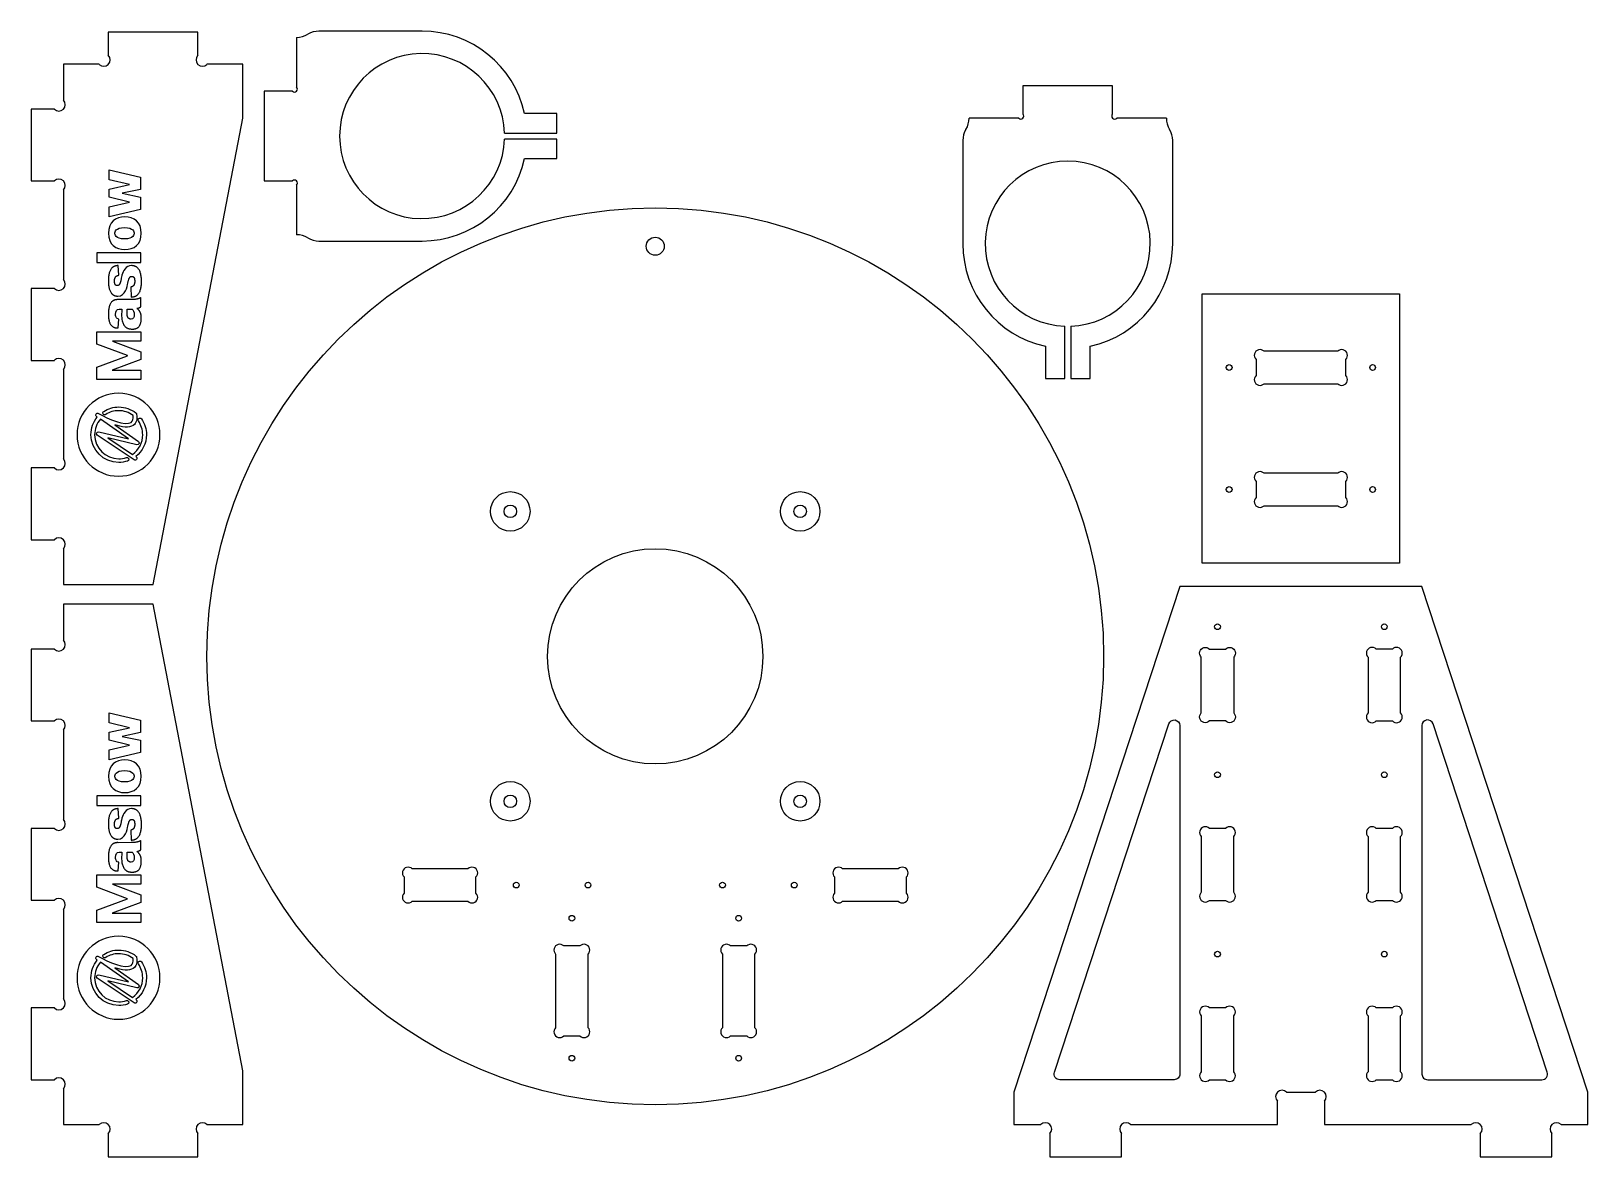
# Model space of a CAD drawing. Header units: millimetres. Extents: x -349 to 519, y -279 to 349.
import ezdxf

# ---------------------------------------------------------------- set-up
doc = ezdxf.new("R2010")
doc.units = ezdxf.units.MM
doc.header["$MEASUREMENT"] = 0
for name, color, linetype in [('3.175mm 2FL Upcut', 2, 'Continuous'), ('3.175mm Pilot Holes', 4, 'Continuous'), ('6.35mm 1FL Upcut', 7, 'Continuous'), ('Engrave', 3, 'Continuous'), ('Through Holes', 6, 'Continuous')]:
    doc.layers.add(name, color=color, linetype=linetype)

msp = doc.modelspace()

# ---------------------------------------------------------------- linework, layer by layer
at = {"layer": '3.175mm 2FL Upcut'}
for p, q in [((-130.55, 348.55), (-188.07, 348.55)), ((-200.55, 345.05), (-200.55, 317.35)), ((-202.85, 315.05), (-218.55, 315.05)), ((-218.55, 315.05), (-218.55, 265.05)), ((254.45, 318.05), (204.45, 318.05)), ((204.45, 318.05), (204.45, 302.35)), ((254.45, 302.35), (254.45, 318.05)), ((-55.4, 302.55), (-73.4, 302.55)), ((-55.4, 291.68), (-55.4, 302.55)), ((202.15, 300.05), (174.45, 300.05)), ((284.45, 300.05), (256.75, 300.05)), ((-84.58, 291.68), (-55.4, 291.68)), ((-55.4, 288.42), (-84.58, 288.42)), ((-55.4, 277.55), (-55.4, 288.42)), ((170.95, 287.57), (170.95, 230.05)), ((287.95, 230.05), (287.95, 287.57)), ((-73.4, 277.55), (-55.4, 277.55)), ((-218.55, 265.05), (-202.85, 265.05)), ((-200.55, 262.75), (-200.55, 235.05)), ((-188.07, 231.55), (-130.55, 231.55)), ((227.82, 154.9), (227.82, 184.08)), ((231.08, 184.08), (231.08, 154.9)), ((216.95, 172.9), (216.95, 154.9)), ((241.95, 154.9), (241.95, 172.9)), ((216.95, 154.9), (227.82, 154.9)), ((231.08, 154.9), (241.95, 154.9))]:
    msp.add_line(p, q, dxfattribs=at)
for centre, radius, start, end in [((-188.07, 336.55), 12, 90, 121.33221), ((-130.55, 290.05), 58.5, 12.33782, 90), ((-200.55, 357.05), 12, 270, 301.33221), ((-130.55, 290.05), 46, 2.02633, 357.97367), ((-201.7, 316.2), 1.63, -135, 45), ((162.45, 300.05), 12, -31.33221, 0), ((203.3, 301.2), 1.63, -135, 45), ((255.6, 301.2), 1.63, 135, 315), ((296.45, 300.05), 12, 180, 211.33221), ((182.95, 287.57), 12, 148.66779, 180), ((275.95, 287.57), 12, 0, 31.33221), ((-130.55, 290.05), 58.5, 270, 347.66218), ((229.45, 230.05), 46, -87.97367, 267.97367), ((-201.7, 263.9), 1.63, -45, 135), ((-200.55, 223.05), 12, 58.66779, 90), ((-188.07, 243.55), 12, 238.66779, 270), ((229.45, 230.05), 58.5, 180, 257.66218), ((229.45, 230.05), 58.5, 282.33782, 360)]:
    msp.add_arc(centre, radius, start, end, dxfattribs=at)
at = {"layer": '3.175mm Pilot Holes'}
for centre in [(319.45, 161.05), (399.45, 161.05), (319.45, 93.05), (399.45, 93.05), (312.95, 16.55), (405.95, 16.55), (312.95, -65.95), (405.95, -65.95), (-78.05, -127.45), (-38.05, -127.45), (36.95, -127.45), (76.95, -127.45), (-47.05, -145.95), (45.95, -145.95), (312.95, -165.95), (405.95, -165.95), (-47.05, -223.95), (45.95, -223.95)]:
    msp.add_circle(centre, 1.59, dxfattribs=at)
at = {"layer": '6.35mm 1FL Upcut'}
for p, q in [((-255.55, 348.05), (-305.55, 348.05)), ((-305.55, 348.05), (-305.55, 335.08)), ((-255.55, 335.08), (-255.55, 348.05)), ((-310.58, 330.05), (-330.55, 330.05)), ((-330.55, 330.05), (-330.55, 310.08)), ((-230.55, 330.05), (-250.52, 330.05)), ((-230.55, 300.05), (-230.55, 330.05)), ((-335.58, 305.05), (-348.55, 305.05)), ((-348.55, 305.05), (-348.55, 265.05)), ((-280.55, 40.05), (-230.55, 300.05)), ((-348.55, 265.05), (-335.58, 265.05)), ((-330.55, 260.02), (-330.55, 210.08)), ((-335.58, 205.05), (-348.55, 205.05)), ((-348.55, 205.05), (-348.55, 165.05)), ((-348.55, 165.05), (-335.58, 165.05)), ((334.41, 165.57), (334.41, 156.53)), ((379.97, 170.09), (338.93, 170.09)), ((384.49, 156.53), (384.49, 165.57)), ((-330.55, 160.02), (-330.55, 110.08)), ((338.93, 152.01), (379.97, 152.01)), ((-335.58, 105.05), (-348.55, 105.05)), ((-348.55, 105.05), (-348.55, 65.05)), ((334.41, 97.57), (334.41, 88.53)), ((379.97, 102.09), (338.93, 102.09)), ((384.49, 88.53), (384.49, 97.57)), ((338.93, 84.01), (379.97, 84.01)), ((-348.55, 65.05), (-335.58, 65.05)), ((-330.55, 60.02), (-330.55, 40.05)), ((-330.55, 40.05), (-280.55, 40.05)), ((291.95, 39.05), (199.45, -242.95)), ((426.95, 39.05), (291.95, 39.05)), ((519.45, -242.95), (426.95, 39.05)), ((-280.55, 29.05), (-330.55, 29.05)), ((-330.55, 29.05), (-330.55, 9.08)), ((-230.55, -230.95), (-280.55, 29.05)), ((-335.58, 4.05), (-348.55, 4.05)), ((-348.55, 4.05), (-348.55, -35.95)), ((-348.55, -35.95), (-335.58, -35.95)), ((-330.55, -40.98), (-330.55, -90.92)), ((-335.58, -95.95), (-348.55, -95.95)), ((-348.55, -95.95), (-348.55, -135.95)), ((-348.55, -135.95), (-335.58, -135.95)), ((-330.55, -140.98), (-330.55, -190.92)), ((-335.58, -195.95), (-348.55, -195.95)), ((-348.55, -195.95), (-348.55, -235.95)), ((-230.55, -260.95), (-230.55, -230.95)), ((-348.55, -235.95), (-335.58, -235.95)), ((-330.55, -240.98), (-330.55, -260.95)), ((199.45, -242.95), (199.45, -260.95)), ((351.44, -242.87), (367.5, -242.87)), ((519.45, -260.95), (519.45, -242.95)), ((346.41, -260.95), (346.41, -247.9)), ((372.53, -247.9), (372.53, -260.95)), ((-330.55, -260.95), (-310.58, -260.95)), ((-305.55, -265.98), (-305.55, -278.95)), ((-255.55, -278.95), (-255.55, -265.98)), ((-250.52, -260.95), (-230.55, -260.95)), ((199.45, -260.95), (214.42, -260.95)), ((219.45, -265.98), (219.45, -278.95)), ((259.45, -278.95), (259.45, -265.98)), ((264.48, -260.95), (346.41, -260.95)), ((372.53, -260.95), (454.42, -260.95)), ((459.45, -265.98), (459.45, -278.95)), ((499.45, -278.95), (499.45, -265.98)), ((504.48, -260.95), (519.45, -260.95)), ((-305.55, -278.95), (-255.55, -278.95)), ((219.45, -278.95), (259.45, -278.95)), ((459.45, -278.95), (499.45, -278.95))]:
    msp.add_line(p, q, dxfattribs=at)
msp.add_lwpolyline([(414.45, 202.05), (414.45, 52.05), (304.45, 52.05), (304.45, 202.05)], close=True, dxfattribs=at)
for points in [[(317.47, 4.09, -1.006104), (321.99, -0.43), (321.99, -31.47, -1.006104), (317.47, -35.99), (308.43, -35.99, -1.006104), (303.91, -31.47), (303.91, -0.43, -1.006104), (308.43, 4.09)], [(414.99, -31.47), (414.99, -0.43, 1.006104), (410.47, 4.09), (401.43, 4.09, 1.006104), (396.91, -0.43), (396.91, -31.47, 1.006104), (401.43, -35.99), (410.47, -35.99, 1.006104)], [(291.95, -232.78, -0.414214), (288.78, -235.95), (225.07, -235.95, -0.510406), (222.06, -231.79), (285.76, -37.58, -0.852872), (291.95, -38.57)], [(496.84, -231.79), (433.14, -37.58, 0.852872), (426.95, -38.57), (426.95, -232.78, 0.414214), (430.13, -235.95), (493.83, -235.95, 0.510406)], [(303.91, -100.43), (303.91, -131.47, 1.006104), (308.43, -135.99), (317.47, -135.99, 1.006104), (321.99, -131.47), (321.99, -100.43, 1.006104), (317.47, -95.91), (308.43, -95.91, 1.006104)], [(414.99, -131.47), (414.99, -100.43, 1.006104), (410.47, -95.91), (401.43, -95.91, 1.006104), (396.91, -100.43), (396.91, -131.47, 1.006104), (401.43, -135.99), (410.47, -135.99, 1.006104)], [(-136.07, -136.49), (-105.03, -136.49, 1.006104), (-100.51, -131.97), (-100.51, -122.93, 1.006104), (-105.03, -118.41), (-136.07, -118.41, 1.006104), (-140.59, -122.93), (-140.59, -131.97, 1.006104)], [(99.41, -122.93), (99.41, -131.97, 1.006104), (103.93, -136.49), (134.97, -136.49, 1.006104), (139.49, -131.97), (139.49, -122.93, 1.006104), (134.97, -118.41), (103.93, -118.41, 1.006104)], [(-38.01, -206.97), (-38.01, -165.93, 1.006104), (-42.53, -161.41), (-51.57, -161.41, 1.006104), (-56.09, -165.93), (-56.09, -206.97, 1.006104), (-51.57, -211.49), (-42.53, -211.49, 1.006104)], [(36.91, -165.93), (36.91, -206.97, 1.006104), (41.43, -211.49), (50.47, -211.49, 1.006104), (54.99, -206.97), (54.99, -165.93, 1.006104), (50.47, -161.41), (41.43, -161.41, 1.006104)], [(303.91, -200.43), (303.91, -231.47, 1.006104), (308.43, -235.99), (317.47, -235.99, 1.006104), (321.99, -231.47), (321.99, -200.43, 1.006104), (317.47, -195.91), (308.43, -195.91, 1.006104)], [(401.43, -235.99), (410.47, -235.99, 1.006104), (414.99, -231.47), (414.99, -200.43, 1.006104), (410.47, -195.91), (401.43, -195.91, 1.006104), (396.91, -200.43), (396.91, -231.47, 1.006104)]]:
    msp.add_lwpolyline(points, format="xyb", close=True, dxfattribs=at)
for centre, radius in [((-0.55, 0.05), 250), ((-81.37, 80.87), 11), ((80.27, 80.87), 11), ((-0.55, 0.05), 60), ((-81.37, -80.77), 11), ((80.27, -80.77), 11)]:
    msp.add_circle(centre, radius, dxfattribs=at)
for centre, radius, start, end in [((-308.06, 332.56), 3.56, -135, 45), ((-253.04, 332.56), 3.56, 135, 315), ((-333.06, 307.56), 3.56, -135, 45), ((-333.06, 262.54), 3.56, -45, 135), ((-333.06, 207.56), 3.56, -135, 45), ((-333.06, 162.54), 3.56, -45, 135), ((336.66, 167.84), 3.19, 44.65131, 225.34869), ((382.24, 167.84), 3.19, 314.65131, 135.34869), ((336.66, 154.26), 3.19, 134.65131, 315.34869), ((382.24, 154.26), 3.19, 224.65131, 45.34869), ((-333.06, 107.56), 3.56, -135, 45), ((336.66, 99.84), 3.19, 44.65131, 225.34869), ((382.24, 99.84), 3.19, 314.65131, 135.34869), ((336.66, 86.26), 3.19, 134.65131, 315.34869), ((382.24, 86.26), 3.19, 224.65131, 45.34869), ((-333.06, 62.54), 3.56, -45, 135), ((-333.06, 6.56), 3.56, -135, 45), ((-333.06, -38.46), 3.56, -45, 135), ((-333.06, -93.44), 3.56, -135, 45), ((-333.06, -138.46), 3.56, -45, 135), ((-333.06, -193.44), 3.56, -135, 45), ((-333.06, -238.46), 3.56, -45, 135), ((348.93, -245.39), 3.56, 45, 225), ((370.01, -245.39), 3.56, -45, 135), ((-308.06, -263.46), 3.56, -45, 135), ((-253.04, -263.46), 3.56, 45, 225), ((216.94, -263.46), 3.56, -45, 135), ((261.96, -263.46), 3.56, 45, 225), ((456.94, -263.46), 3.56, -45, 135), ((501.96, -263.46), 3.56, 45, 225)]:
    msp.add_arc(centre, radius, start, end, dxfattribs=at)
at = {"layer": 'Engrave'}
for p, q in [((-299.72, 212.45), (-300.11, 217.85)), ((-298.44, 210.1), (-298.44, 210.1)), ((-298.34, 210.78), (-298.34, 210.78)), ((-297.92, 212.5), (-297.94, 212.52)), ((-293.02, 205.9), (-292.75, 200.35)), ((-287.46, 194.84), (-287.46, 200)), ((-292.79, 198.89), (-299.99, 198.88)), ((-294.99, 191.25), (-294.99, 193.66)), ((-294.99, 193.66), (-292.23, 193.66)), ((-300.07, 183.11), (-299.68, 188)), ((-311.65, 133.42), (-312.08, 133.72)), ((-294.34, 121.23), (-309.96, 132.23)), ((-291.15, 109.51), (-311.65, 123.3)), ((-310.83, 125.16), (-294.34, 121.23)), ((-289.59, 117.98), (-305.76, 121.83)), ((-305.76, 121.83), (-292.05, 112.61)), ((-301.96, 129.12), (-288.76, 119.83)), ((-290.24, 111.39), (-289.99, 111.23)), ((-299.72, -90.24), (-300.11, -84.85)), ((-298.44, -92.6), (-298.44, -92.6)), ((-298.34, -91.92), (-298.34, -91.92)), ((-297.92, -90.19), (-297.94, -90.18)), ((-292.79, -103.81), (-299.99, -103.82)), ((-293.02, -96.8), (-292.75, -102.35)), ((-287.46, -107.86), (-287.46, -102.69)), ((-294.99, -111.45), (-294.99, -109.04)), ((-294.99, -109.04), (-292.23, -109.04)), ((-300.07, -119.59), (-299.68, -114.7)), ((-311.65, -169.28), (-312.08, -168.97)), ((-294.34, -181.47), (-309.96, -170.47)), ((-301.96, -173.58), (-288.76, -182.87)), ((-291.15, -193.18), (-311.65, -179.4)), ((-310.83, -177.54), (-294.34, -181.47)), ((-289.59, -184.72), (-305.76, -180.87)), ((-305.76, -180.87), (-292.05, -190.09)), ((-290.24, -191.31), (-289.99, -191.47))]:
    msp.add_line(p, q, dxfattribs=at)
for points in [[(-293.76, 262.98), (-305.11, 265.68), (-305.11, 271.33), (-287.48, 267.08), (-287.48, 260.29), (-297.81, 258.15), (-297.81, 258.15), (-287.48, 256), (-287.48, 249.22), (-305.11, 244.96), (-305.11, 250.69), (-293.76, 253.27), (-305.11, 255.97), (-305.11, 260.39)], [(-311.91, 225.04), (-311.91, 219.56), (-287.46, 219.56), (-287.46, 225.04)], [(-294.86, 167.66), (-311.91, 174.06), (-311.91, 175.73), (-311.91, 180.9), (-287.46, 180.9), (-287.46, 175.73), (-303.27, 175.73), (-287.46, 169.77), (-287.46, 165.5), (-287.46, 165.5), (-287.46, 165.47), (-303.28, 159.52), (-287.46, 159.52), (-287.46, 154.35), (-311.91, 154.35), (-311.91, 159.52), (-311.91, 161.19), (-294.86, 167.59)], [(-293.76, -39.72), (-305.11, -37.02), (-305.11, -31.36), (-287.48, -35.62), (-287.48, -42.4), (-297.81, -44.55), (-297.81, -44.55), (-287.48, -46.69), (-287.48, -53.48), (-305.11, -57.73), (-305.11, -52.01), (-293.76, -49.42), (-305.11, -46.72), (-305.11, -42.3)], [(-311.91, -77.66), (-311.91, -83.14), (-287.46, -83.14), (-287.46, -77.66)], [(-294.86, -135.04), (-311.91, -128.64), (-311.91, -126.97), (-311.91, -121.8), (-287.46, -121.8), (-287.46, -126.97), (-303.27, -126.97), (-287.46, -132.93), (-287.46, -137.2), (-287.46, -137.2), (-287.46, -137.23), (-303.28, -143.18), (-287.46, -143.18), (-287.46, -148.35), (-311.91, -148.35), (-311.91, -143.18), (-311.91, -141.51), (-294.86, -135.11)]]:
    msp.add_lwpolyline(points, close=True, dxfattribs=at)
for points, degree in [([(-296.29, 244.98), (-301.34, 244.98), (-305.48, 242.13), (-305.48, 235.88)], 3), ([(-287.11, 235.88), (-287.11, 242.13), (-291.25, 244.98), (-296.29, 244.98)], 3), ([(-305.48, 235.88), (-305.48, 229.62), (-301.29, 226.8), (-296.29, 226.8)], 3), ([(-301.81, 235.89), (-301.82, 236.51), (-301.58, 239.06), (-296.45, 239.06)], 3), ([(-296.45, 232.72), (-301.58, 232.72), (-301.82, 235.26), (-301.81, 235.89)], 3), ([(-296.45, 239.06), (-291.33, 239.06), (-291.08, 236.51), (-291.1, 235.89)], 3), ([(-291.1, 235.89), (-291.08, 235.26), (-291.33, 232.72), (-296.45, 232.72)], 3), ([(-296.29, 226.8), (-291.3, 226.8), (-287.11, 229.62), (-287.11, 235.88)], 3), ([(-300.11, 217.85), (-305.48, 217.84), (-305.48, 209.43)], 2), ([(-292.67, 217.87), (-295.76, 217.87), (-297.24, 214.79), (-297.92, 212.5)], 3), ([(-287.02, 209.01), (-287.02, 217.82), (-292.67, 217.87)], 2), ([(-305.48, 209.43), (-305.48, 200.88), (-300.19, 200.84)], 2), ([(-302.07, 209.34), (-302.07, 212.28), (-299.72, 212.45)], 2), ([(-300.49, 206.78), (-302.08, 206.5), (-302.07, 209.34)], 2), ([(-298.44, 210.1), (-299.07, 206.49), (-300.49, 206.78)], 2), ([(-298.34, 210.77), (-298.41, 210.36), (-298.44, 210.1)], 2), ([(-297.95, 212.42), (-298.14, 211.77), (-298.26, 211.2), (-298.34, 210.78)], 3), ([(-298.34, 210.78), (-298.34, 210.78), (-298.34, 210.78), (-298.34, 210.77)], 3), ([(-297.94, 212.52), (-297.94, 212.48), (-297.94, 212.45), (-297.95, 212.42)], 3), ([(-294.61, 208.13), (-293.89, 212.13), (-292.51, 211.84)], 2), ([(-290.79, 209.11), (-290.79, 206.18), (-293.02, 205.9)], 2), ([(-292.75, 200.35), (-287.02, 200.35), (-287.02, 209.01)], 2), ([(-292.51, 211.84), (-290.79, 212.04), (-290.79, 209.11)], 2), ([(-300.19, 200.84), (-296.16, 200.84), (-294.92, 206.22), (-294.61, 208.12)], 3), ([(-294.61, 208.12), (-294.61, 208.12), (-294.61, 208.12), (-294.61, 208.13)], 3), ([(-287.46, 200), (-288.71, 198.99), (-292.79, 198.89)], 2), ([(-299.99, 198.88), (-305.48, 199.26), (-305.48, 190.6)], 2), ([(-301.53, 190.68), (-301.52, 192.59), (-300.72, 193.45), (-299.49, 193.59)], 3), ([(-299.49, 193.59), (-299.05, 193.64), (-298.53, 193.66), (-297.94, 193.66)], 3), ([(-297.94, 193.66), (-299.07, 182.5), (-292.52, 182.5)], 2), ([(-292.75, 188.03), (-295.22, 188.03), (-294.99, 191.25)], 2), ([(-292.23, 193.66), (-290.91, 192.73), (-290.27, 188.03), (-292.75, 188.03)], 3), ([(-289.56, 193.97), (-288.18, 194.32), (-287.46, 194.84)], 2), ([(-287.11, 188.78), (-287.09, 192.14), (-289.56, 193.97)], 2), ([(-305.48, 190.6), (-305.48, 182.88), (-300.07, 183.11)], 2), ([(-301.48, 190.03), (-301.51, 190.22), (-301.53, 190.43), (-301.53, 190.68)], 3), ([(-299.68, 188), (-300.98, 188.13), (-301.35, 189.4), (-301.48, 190.03)], 3), ([(-292.52, 182.5), (-287.11, 182.14), (-287.11, 188.78)], 2), ([(-299.82, 146.7), (-312.59, 146.7), (-322.94, 136.35), (-322.94, 123.58)], 3), ([(-308.08, 136.59), (-305.59, 138.2), (-302.71, 139.04), (-299.73, 139.04)], 3), ([(-276.7, 123.58), (-276.7, 136.35), (-287.05, 146.7), (-299.82, 146.7)], 3), ([(-299.73, 139.04), (-296.2, 139.04), (-292.88, 137.89), (-290.13, 135.7)], 3), ([(-315.19, 123.58), (-315.19, 127.21), (-313.94, 130.66), (-311.65, 133.42)], 3), ([(-309.96, 132.23), (-312.01, 129.81), (-313.13, 126.78), (-313.13, 123.58)], 3), ([(-312.08, 133.72), (-312.53, 134.04), (-312.66, 134.66), (-312.36, 135.12)], 3), ([(-312.36, 135.12), (-312.06, 135.59), (-311.45, 135.74), (-310.98, 135.46)], 3), ([(-310.98, 135.46), (-305.6, 132.39), (-295.9, 128.32), (-292.76, 130.49)], 3), ([(-308.39, 135.17), (-308.7, 135.65), (-308.56, 136.29), (-308.08, 136.59)], 3), ([(-306.97, 134.86), (-307.45, 134.55), (-308.09, 134.69), (-308.39, 135.17)], 3), ([(-299.73, 136.98), (-302.31, 136.98), (-304.81, 136.24), (-306.97, 134.86)], 3), ([(-291.73, 134.33), (-294.05, 136.06), (-296.81, 136.98), (-299.73, 136.98)], 3), ([(-292.76, 130.49), (-291.84, 131.13), (-291.49, 132.42), (-291.73, 134.33)], 3), ([(-289.75, 135.05), (-289.27, 132.08), (-289.89, 129.97), (-291.59, 128.79)], 3), ([(-290.13, 135.7), (-289.93, 135.54), (-289.79, 135.31), (-289.75, 135.05)], 3), ([(-288.76, 131.27), (-289.09, 131.74), (-288.97, 132.38), (-288.51, 132.71)], 3), ([(-286.33, 123.58), (-286.33, 126.35), (-287.17, 129.01), (-288.76, 131.27)], 3), ([(-288.51, 132.71), (-288.04, 133.04), (-287.4, 132.92), (-287.07, 132.46)], 3), ([(-287.07, 132.46), (-285.24, 129.85), (-284.27, 126.78), (-284.27, 123.58)], 3), ([(-322.94, 123.58), (-322.94, 110.81), (-312.59, 100.46), (-299.82, 100.46)], 3), ([(-299.73, 108.12), (-308.26, 108.12), (-315.19, 115.06), (-315.19, 123.58)], 3), ([(-313.13, 123.58), (-313.13, 116.19), (-307.12, 110.18), (-299.73, 110.18)], 3), ([(-311.65, 123.3), (-312.06, 123.58), (-312.21, 124.11), (-312.01, 124.57)], 3), ([(-312.01, 124.57), (-311.81, 125.03), (-311.32, 125.27), (-310.83, 125.16)], 3), ([(-291.59, 128.79), (-293.95, 127.16), (-298.04, 127.82), (-301.96, 129.12)], 3), ([(-299.82, 100.46), (-287.05, 100.46), (-276.7, 110.81), (-276.7, 123.58)], 3), ([(-292.05, 112.61), (-288.46, 115.12), (-286.33, 119.18), (-286.33, 123.58)], 3), ([(-284.27, 123.58), (-284.27, 118.76), (-286.48, 114.31), (-290.24, 111.39)], 3), ([(-288.41, 118.56), (-288.61, 118.11), (-289.11, 117.86), (-289.59, 117.98)], 3), ([(-288.76, 119.83), (-288.47, 119.63), (-288.32, 119.31), (-288.32, 118.98)], 3), ([(-288.32, 118.98), (-288.32, 118.84), (-288.35, 118.7), (-288.41, 118.56)], 3), ([(-299.73, 110.18), (-298.27, 110.18), (-296.83, 110.42), (-295.46, 110.88)], 3), ([(-294.8, 108.92), (-296.39, 108.39), (-298.05, 108.12), (-299.73, 108.12)], 3), ([(-295.46, 110.88), (-294.92, 111.06), (-294.33, 110.77), (-294.15, 110.23)], 3), ([(-294.1, 109.9), (-294.1, 109.47), (-294.37, 109.07), (-294.8, 108.92)], 3), ([(-294.15, 110.23), (-294.12, 110.12), (-294.1, 110.01), (-294.1, 109.9)], 3), ([(-289.71, 109.79), (-290.03, 109.32), (-290.67, 109.2), (-291.15, 109.51)], 3), ([(-289.99, 111.23), (-289.52, 110.91), (-289.4, 110.27), (-289.71, 109.79)], 3), ([(-296.29, -57.71), (-301.34, -57.71), (-305.48, -60.57), (-305.48, -66.82)], 3), ([(-287.11, -66.82), (-287.11, -60.57), (-291.25, -57.71), (-296.29, -57.71)], 3), ([(-305.48, -66.82), (-305.48, -73.08), (-301.29, -75.9), (-296.29, -75.9)], 3), ([(-301.81, -66.81), (-301.82, -66.19), (-301.58, -63.64), (-296.45, -63.64)], 3), ([(-296.45, -69.98), (-301.58, -69.98), (-301.82, -67.43), (-301.81, -66.81)], 3), ([(-296.45, -63.64), (-291.33, -63.64), (-291.08, -66.19), (-291.1, -66.81)], 3), ([(-291.1, -66.81), (-291.08, -67.43), (-291.33, -69.98), (-296.45, -69.98)], 3), ([(-296.29, -75.9), (-291.3, -75.9), (-287.11, -73.08), (-287.11, -66.82)], 3), ([(-300.11, -84.85), (-305.48, -84.86), (-305.48, -93.27)], 2), ([(-292.67, -84.83), (-295.76, -84.83), (-297.24, -87.91), (-297.92, -90.19)], 3), ([(-287.02, -93.69), (-287.02, -84.88), (-292.67, -84.83)], 2), ([(-305.48, -93.27), (-305.48, -101.82), (-300.19, -101.86)], 2), ([(-302.07, -93.36), (-302.07, -90.42), (-299.72, -90.24)], 2), ([(-300.49, -95.92), (-302.08, -96.2), (-302.07, -93.36)], 2), ([(-298.44, -92.6), (-299.07, -96.21), (-300.49, -95.92)], 2), ([(-300.19, -101.86), (-296.16, -101.86), (-294.92, -96.48), (-294.61, -94.58)], 3), ([(-298.34, -91.92), (-298.41, -92.34), (-298.44, -92.6)], 2), ([(-297.95, -90.28), (-298.14, -90.93), (-298.26, -91.5), (-298.34, -91.92)], 3), ([(-298.34, -91.92), (-298.34, -91.92), (-298.34, -91.92), (-298.34, -91.92)], 3), ([(-297.94, -90.18), (-297.94, -90.22), (-297.94, -90.25), (-297.95, -90.28)], 3), ([(-294.61, -94.57), (-293.89, -90.57), (-292.51, -90.86)], 2), ([(-294.61, -94.58), (-294.61, -94.58), (-294.61, -94.57), (-294.61, -94.57)], 3), ([(-290.79, -93.59), (-290.79, -96.52), (-293.02, -96.8)], 2), ([(-292.75, -102.35), (-287.02, -102.35), (-287.02, -93.69)], 2), ([(-292.51, -90.86), (-290.79, -90.66), (-290.79, -93.59)], 2), ([(-299.99, -103.82), (-305.48, -103.43), (-305.48, -112.1)], 2), ([(-287.46, -102.69), (-288.71, -103.71), (-292.79, -103.81)], 2), ([(-305.48, -112.1), (-305.48, -119.82), (-300.07, -119.59)], 2), ([(-301.53, -112.02), (-301.52, -110.1), (-300.72, -109.25), (-299.49, -109.11)], 3), ([(-301.48, -112.67), (-301.51, -112.48), (-301.53, -112.26), (-301.53, -112.02)], 3), ([(-299.68, -114.7), (-300.98, -114.57), (-301.35, -113.3), (-301.48, -112.67)], 3), ([(-299.49, -109.11), (-299.05, -109.06), (-298.53, -109.04), (-297.94, -109.04)], 3), ([(-297.94, -109.04), (-299.07, -120.2), (-292.52, -120.2)], 2), ([(-292.75, -114.67), (-295.22, -114.67), (-294.99, -111.45)], 2), ([(-292.23, -109.04), (-290.91, -109.96), (-290.27, -114.67), (-292.75, -114.67)], 3), ([(-289.56, -108.73), (-288.18, -108.38), (-287.46, -107.86)], 2), ([(-287.11, -113.92), (-287.09, -110.56), (-289.56, -108.73)], 2), ([(-292.52, -120.2), (-287.11, -120.56), (-287.11, -113.92)], 2), ([(-299.82, -156), (-312.59, -156), (-322.94, -166.35), (-322.94, -179.12)], 3), ([(-276.7, -179.12), (-276.7, -166.35), (-287.05, -156), (-299.82, -156)], 3), ([(-308.08, -166.1), (-305.59, -164.5), (-302.71, -163.66), (-299.73, -163.66)], 3), ([(-299.73, -163.66), (-296.2, -163.66), (-292.88, -164.81), (-290.13, -167)], 3), ([(-315.19, -179.12), (-315.19, -175.49), (-313.94, -172.04), (-311.65, -169.28)], 3), ([(-309.96, -170.47), (-312.01, -172.89), (-313.13, -175.92), (-313.13, -179.12)], 3), ([(-312.08, -168.97), (-312.53, -168.66), (-312.66, -168.04), (-312.36, -167.58)], 3), ([(-312.36, -167.58), (-312.06, -167.11), (-311.45, -166.96), (-310.98, -167.23)], 3), ([(-310.98, -167.23), (-305.6, -170.31), (-295.9, -174.38), (-292.76, -172.21)], 3), ([(-308.39, -167.53), (-308.7, -167.05), (-308.56, -166.41), (-308.08, -166.1)], 3), ([(-306.97, -167.84), (-307.45, -168.15), (-308.09, -168.01), (-308.39, -167.53)], 3), ([(-299.73, -165.72), (-302.31, -165.72), (-304.81, -166.45), (-306.97, -167.84)], 3), ([(-291.59, -173.91), (-293.95, -175.54), (-298.04, -174.88), (-301.96, -173.58)], 3), ([(-291.73, -168.37), (-294.05, -166.64), (-296.81, -165.72), (-299.73, -165.72)], 3), ([(-292.76, -172.21), (-291.84, -171.56), (-291.49, -170.27), (-291.73, -168.37)], 3), ([(-289.75, -167.64), (-289.27, -170.62), (-289.89, -172.73), (-291.59, -173.91)], 3), ([(-290.13, -167), (-289.93, -167.16), (-289.79, -167.39), (-289.75, -167.64)], 3), ([(-288.76, -171.43), (-289.09, -170.96), (-288.97, -170.32), (-288.51, -169.99)], 3), ([(-286.33, -179.12), (-286.33, -176.35), (-287.17, -173.69), (-288.76, -171.43)], 3), ([(-288.51, -169.99), (-288.04, -169.66), (-287.4, -169.77), (-287.07, -170.24)], 3), ([(-287.07, -170.24), (-285.24, -172.85), (-284.27, -175.92), (-284.27, -179.12)], 3), ([(-322.94, -179.12), (-322.94, -191.88), (-312.59, -202.23), (-299.82, -202.23)], 3), ([(-299.73, -194.58), (-308.26, -194.58), (-315.19, -187.64), (-315.19, -179.12)], 3), ([(-313.13, -179.12), (-313.13, -186.5), (-307.12, -192.51), (-299.73, -192.51)], 3), ([(-311.65, -179.4), (-312.06, -179.12), (-312.21, -178.59), (-312.01, -178.13)], 3), ([(-312.01, -178.13), (-311.81, -177.67), (-311.32, -177.42), (-310.83, -177.54)], 3), ([(-299.82, -202.23), (-287.05, -202.23), (-276.7, -191.88), (-276.7, -179.12)], 3), ([(-292.05, -190.09), (-288.46, -187.58), (-286.33, -183.52), (-286.33, -179.12)], 3), ([(-284.27, -179.12), (-284.27, -183.93), (-286.48, -188.39), (-290.24, -191.31)], 3), ([(-288.41, -184.14), (-288.61, -184.59), (-289.11, -184.83), (-289.59, -184.72)], 3), ([(-288.76, -182.87), (-288.47, -183.07), (-288.32, -183.39), (-288.32, -183.72)], 3), ([(-288.32, -183.72), (-288.32, -183.86), (-288.35, -184), (-288.41, -184.14)], 3), ([(-299.73, -192.51), (-298.27, -192.51), (-296.83, -192.28), (-295.46, -191.82)], 3), ([(-294.8, -193.77), (-296.39, -194.31), (-298.05, -194.58), (-299.73, -194.58)], 3), ([(-295.46, -191.82), (-294.92, -191.64), (-294.33, -191.93), (-294.15, -192.47)], 3), ([(-294.1, -192.8), (-294.1, -193.23), (-294.37, -193.63), (-294.8, -193.77)], 3), ([(-294.15, -192.47), (-294.12, -192.58), (-294.1, -192.69), (-294.1, -192.8)], 3), ([(-289.71, -192.9), (-290.03, -193.38), (-290.67, -193.5), (-291.15, -193.18)], 3), ([(-289.99, -191.47), (-289.52, -191.79), (-289.4, -192.43), (-289.71, -192.9)], 3)]:
    msp.add_open_spline(points, degree=degree, dxfattribs=at)
at = {"layer": 'Through Holes'}
for centre, radius in [((-0.55, 228.65), 5), ((-81.37, 80.87), 3.5), ((80.27, 80.87), 3.5), ((-81.37, -80.77), 3.5), ((80.27, -80.77), 3.5)]:
    msp.add_circle(centre, radius, dxfattribs=at)

doc.saveas('drawing.dxf')
